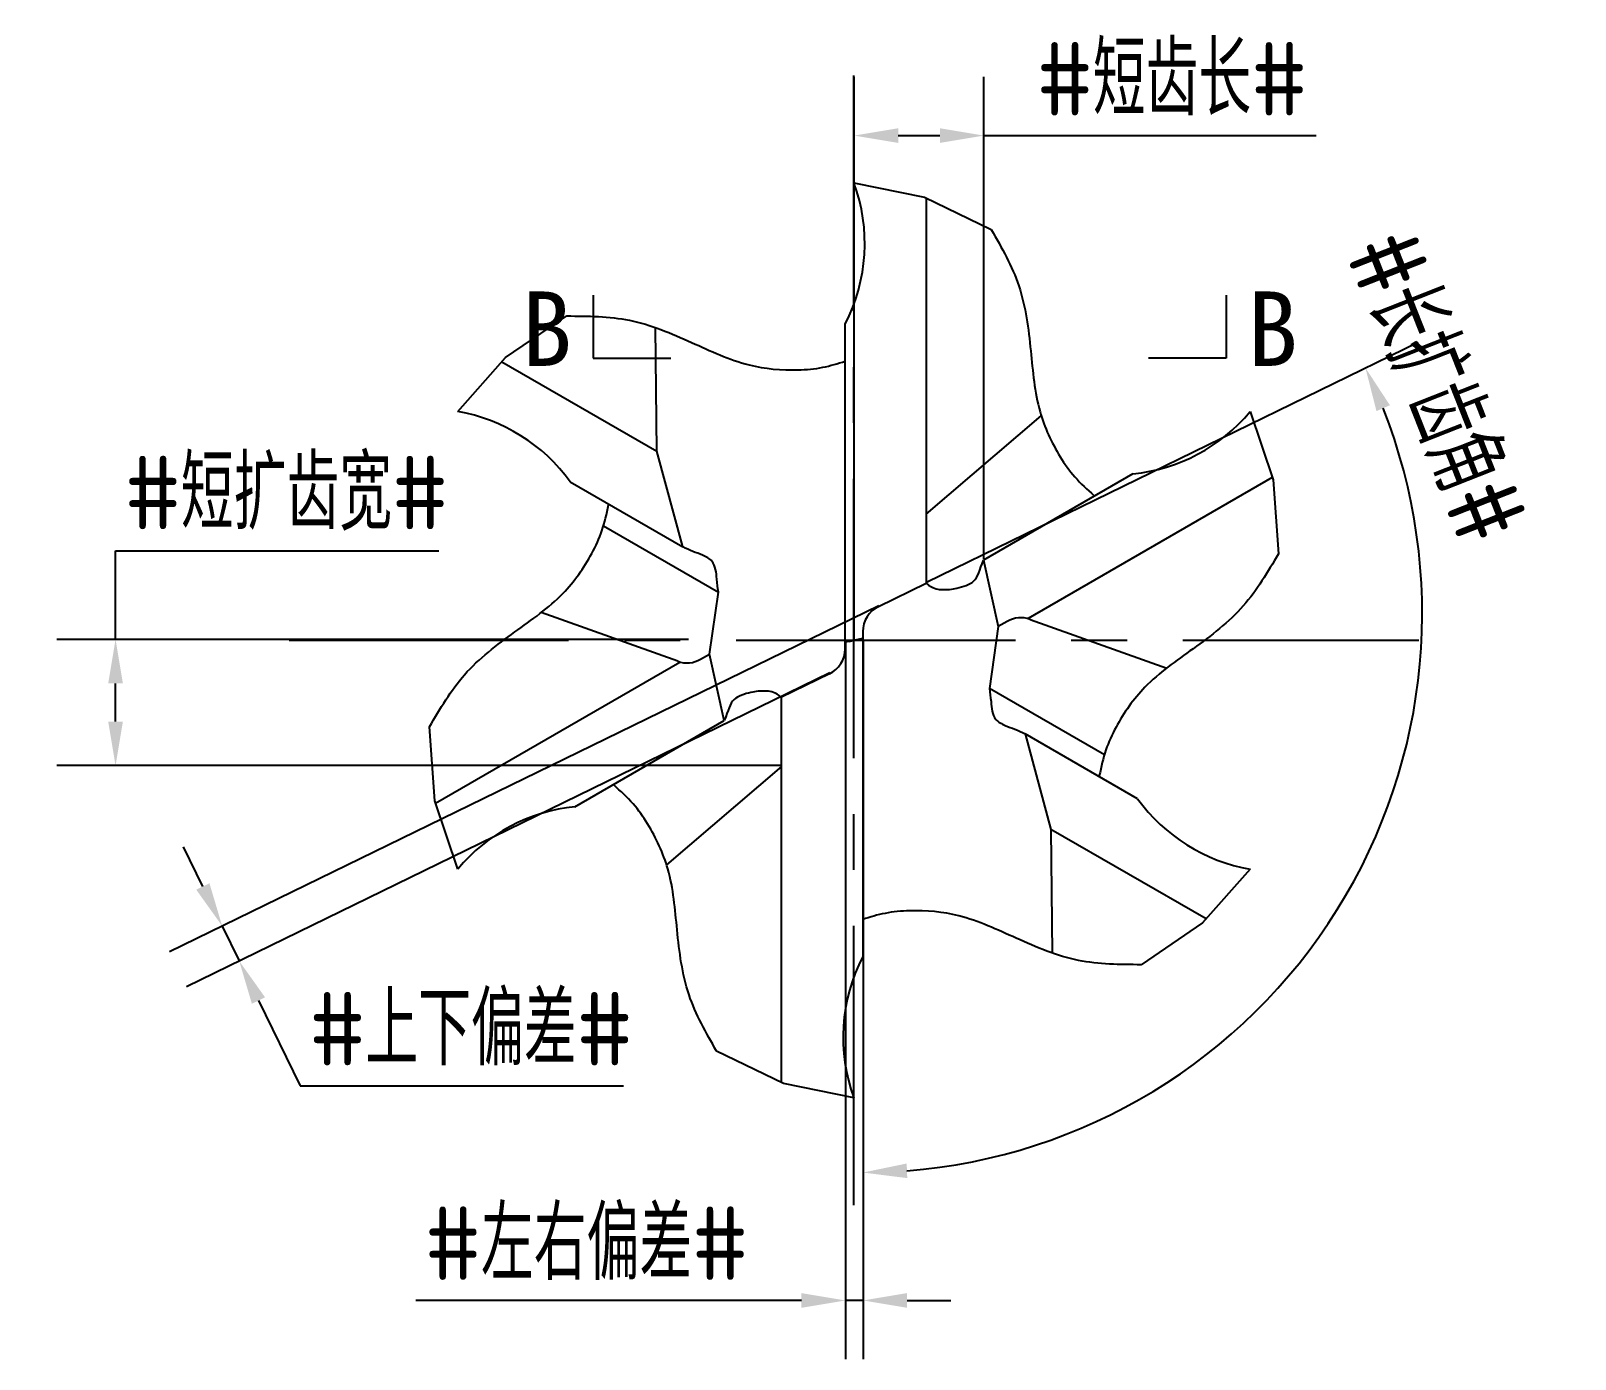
# Model space of a CAD drawing. Header units: millimetres. Extents: x 76.9 to 129.6, y 134.8 to 180.1.
import ezdxf

# ---------------------------------------------------------------- set-up
doc = ezdxf.new("R2010")
doc.units = ezdxf.units.MM
doc.linetypes.add('ACAD_ISO04W100', pattern=[30, 24, -3, 0, -3])
doc.linetypes.add('CENTER', pattern=[50.8, 31.75, -6.35, 6.35, -6.35])
for name, color, linetype in [('中心线', 2, 'ACAD_ISO04W100'), ('标注', 7, 'Continuous'), ('注释', 3, 'Continuous'), ('轮廓', 4, 'Continuous')]:
    doc.layers.add(name, color=color, linetype=linetype)
doc.styles.add('CFST0', font='gbenor.shx', dxfattribs={"bigfont": 'gbcbig.shx'})
doc.styles.get("Standard").update_dxf_attribs({"font": 'gbenor.shx'})
doc.dimstyles.new('TYToolDesignC1-1', dxfattribs={"dimtxt": 2.5, "dimasz": 1.5, "dimexe": 2, "dimexo": 0, "dimtad": 1, "dimtoh": 1, "dimdec": 3, "dimdsep": 46, "dimtxsty": 'CFST0', "dimcen": 2.502, "dimclrd": 3, "dimclre": 3, "dimclrt": 3, "dimazin": 2, "dimtfac": 1, "dimtdec": 3, "dimtmove": 0, "dimatfit": 3, "dimfxl": 1, "dimarcsym": 0})

# ---------------------------------------------------------------- blocks, each defined once
blk = doc.blocks.new('*D6')
at = {"layer": 'Defpoints', "color": 0, "transparency": 16777216}
for p in [(107.47, 161.25), (105.3, 160.19), (105.3, 160.19), (105.3, 159), (117.216, 145.305)]:
    blk.add_point(p, dxfattribs=at)
at = {"layer": '标注', "color": 3, "lineweight": -2, "transparency": 16777216}
for p, q in [((107.47, 161.25), (124.23, 169.437)), ((105.3, 159), (105.3, 139.123))]:
    blk.add_line(p, q, dxfattribs=at)
blk.add_arc((105.3, 160.19), 19.067, 274.5085, 21.526, dxfattribs=at)
at = {"layer": '标注', "color": 3, "transparency": 16777216}
for points in [[(122.809, 167.085), (123.266, 167.287), (122.433, 168.559)], [(106.809, 140.932), (106.789, 141.431), (105.3, 141.123)]]:
    blk.add_solid(points, dxfattribs=at)
at = {"layer": '标注', "color": 3, "transparency": 16777216, "insert": (124.859, 167.905), "char_height": 2.5, "attachment_point": 5, "rotation": 291.526, "style": 'CFST0'}
blk.add_mtext('#长扩齿角#', dxfattribs=at)
blk = doc.blocks.new('*D3')
at = {"layer": 'Defpoints', "color": 0, "transparency": 16777216}
for p in [(99.35, 159.3), (79.812, 155), (102.53, 155)]:
    blk.add_point(p, dxfattribs=at)
at = {"layer": '标注', "color": 3, "lineweight": -2, "transparency": 16777216}
for p, q in [((79.812, 159.3), (79.812, 162.323)), ((79.812, 162.323), (90.841, 162.323)), ((99.35, 159.3), (77.812, 159.3)), ((79.812, 156.5), (79.812, 157.8)), ((102.53, 155), (77.812, 155))]:
    blk.add_line(p, q, dxfattribs=at)
at = {"layer": '标注', "color": 3, "transparency": 16777216}
for points in [[(79.562, 157.8), (80.062, 157.8), (79.812, 159.3)], [(79.562, 156.5), (80.062, 156.5), (79.812, 155)]]:
    blk.add_solid(points, dxfattribs=at)
at = {"layer": '标注', "color": 3, "transparency": 16777216, "insert": (85.639, 164.28), "char_height": 2.5, "attachment_point": 5, "style": 'CFST0'}
blk.add_mtext('#短扩齿宽#', dxfattribs=at)
blk = doc.blocks.new('*D7')
at = {"layer": 'Defpoints', "color": 0, "transparency": 16777216}
for p in [(109.42, 176.48), (109.42, 162.04), (105, 159.3)]:
    blk.add_point(p, dxfattribs=at)
at = {"layer": '标注', "color": 3, "lineweight": -2, "transparency": 16777216}
for p, q in [((105, 159.3), (105, 178.48)), ((109.42, 162.04), (109.42, 178.48)), ((106.5, 176.48), (107.92, 176.48)), ((109.42, 176.48), (120.755, 176.48))]:
    blk.add_line(p, q, dxfattribs=at)
at = {"layer": '标注', "color": 3, "transparency": 16777216}
for points in [[(106.5, 176.73), (106.5, 176.23), (105, 176.48)], [(107.92, 176.73), (107.92, 176.23), (109.42, 176.48)]]:
    blk.add_solid(points, dxfattribs=at)
at = {"layer": '标注', "color": 3, "transparency": 16777216, "insert": (115.837, 178.41), "char_height": 2.5, "attachment_point": 5, "style": 'CFST0'}
blk.add_mtext('#短齿长#', dxfattribs=at)
blk = doc.blocks.new('*D5')
at = {"layer": 'Defpoints', "color": 0, "transparency": 16777216}
for p in [(104.7, 159.27), (105.3, 159.27), (104.7, 136.761)]:
    blk.add_point(p, dxfattribs=at)
at = {"layer": '标注', "color": 3, "lineweight": -2, "transparency": 16777216}
for p, q in [((104.7, 159.27), (104.7, 134.761)), ((105.3, 159.27), (105.3, 134.761)), ((103.2, 136.761), (90.046, 136.761)), ((105.3, 136.761), (104.7, 136.761)), ((106.8, 136.761), (108.3, 136.761))]:
    blk.add_line(p, q, dxfattribs=at)
at = {"layer": '标注', "color": 3, "transparency": 16777216}
for points in [[(103.2, 137.011), (103.2, 136.511), (104.7, 136.761)], [(106.8, 137.011), (106.8, 136.511), (105.3, 136.761)]]:
    blk.add_solid(points, dxfattribs=at)
at = {"layer": '标注', "color": 3, "transparency": 16777216, "insert": (95.873, 138.705), "char_height": 2.5, "attachment_point": 5, "style": 'CFST0'}
blk.add_mtext('#左右偏差#', dxfattribs=at)
blk = doc.blocks.new('*D4')
at = {"layer": 'Defpoints', "color": 0, "transparency": 16777216}
for p in [(105.84, 160.45), (104.17, 158.16), (84.028, 148.336)]:
    blk.add_point(p, dxfattribs=at)
at = {"layer": '标注', "color": 3, "lineweight": -2, "transparency": 16777216}
for p, q in [((105.84, 160.45), (81.649, 148.651)), ((104.17, 158.16), (82.23, 147.459)), ((82.789, 150.876), (82.132, 152.224)), ((83.447, 149.528), (84.028, 148.336)), ((84.686, 146.988), (86.106, 144.076)), ((86.106, 144.076), (97.135, 144.076))]:
    blk.add_line(p, q, dxfattribs=at)
at = {"layer": '标注', "color": 3, "transparency": 16777216}
for points in [[(83.014, 150.986), (82.564, 150.767), (83.447, 149.528)], [(84.91, 147.097), (84.461, 146.878), (84.028, 148.336)]]:
    blk.add_solid(points, dxfattribs=at)
at = {"layer": '标注', "color": 3, "transparency": 16777216, "insert": (91.933, 146.02), "char_height": 2.5, "attachment_point": 5, "style": 'CFST0'}
blk.add_mtext('#上下偏差#', dxfattribs=at)
blk = doc.blocks.new('*U2')
blk.add_open_spline([(-0.979, -0.287), (-0.759, -0.472), (-0.328, -0.527), (0.106, -0.46), (0.77, -0.258), (0.83, 0.159), (0.979, 0.504)], degree=3, knots=[0, 0, 0, 0, 0.1017063, 0.2988761, 0.5568556, 0.8633075, 0.8633075, 0.8633075, 0.8633075])

msp = doc.modelspace()

# ---------------------------------------------------------------- linework, layer by layer
at = {"layer": '中心线', "linetype": 'CENTER', "ltscale": 0.3}
for p, q in [((104.99, 140.0112), (104.99, 178.5288)), ((85.7312, 159.27), (124.2488, 159.27))]:
    msp.add_line(p, q, dxfattribs=at)
at = {"layer": '注释'}
for p, q in [((96.0959, 171.0384), (96.0959, 168.8925)), ((117.686, 171.0384), (117.686, 168.8925)), ((96.0959, 168.8925), (98.7429, 168.8925)), ((117.686, 168.8925), (115.039, 168.8925))]:
    msp.add_line(p, q, dxfattribs=at)
at = {"layer": '轮廓'}
for p, q in [((104.99, 174.87), (107.3934, 174.3834)), ((107.3934, 174.3834), (109.6723, 173.2799)), ((107.4564, 174.347), (107.4564, 164.8115)), ((93.1031, 168.9081), (95.1982, 170.33)), ((98.2729, 165.7171), (98.2289, 169.9318)), ((104.69, 158.9791), (104.69, 170.0537)), ((91.48, 167.07), (93.1031, 168.9081)), ((92.9825, 168.7715), (98.2729, 165.7171)), ((118.5, 167.07), (119.2803, 164.7453)), ((107.4565, 163.5773), (111.3789, 166.9221)), ((99.152, 162.4572), (98.2729, 165.7171)), ((114.5024, 164.9453), (109.4137, 162.0074)), ((119.2532, 164.8259), (110.9263, 160.0183)), ((95.3188, 164.6703), (99.152, 162.4572)), ((119.2803, 164.7453), (119.4641, 162.22)), ((96.4504, 163.1752), (100.3679, 160.9134)), ((109.4137, 162.0074), (109.9117, 159.738)), ((105.8291, 160.4223), (107.4565, 161.216)), ((100.0683, 158.802), (100.3679, 160.9134)), ((98.9814, 158.5551), (94.3251, 160.2146)), ((105.29, 159.5654), (105.29, 148.4862)), ((109.9117, 159.738), (109.6121, 157.6266)), ((110.2163, 159.9139), (109.9117, 159.738)), ((110.9986, 159.9849), (115.6549, 158.3254)), ((105.29, 159.3366), (104.69, 159.2034)), ((104.8312, 159.2347), (105.1488, 159.3053)), ((90.7268, 153.7141), (99.0537, 158.5217)), ((99.7637, 158.6261), (100.0683, 158.802)), ((100.5663, 156.5326), (100.0683, 158.802)), ((104.1565, 158.1252), (102.5236, 157.3288)), ((113.5296, 155.3648), (109.6121, 157.6266)), ((102.5236, 144.193), (102.5236, 157.3288)), ((95.4776, 153.5947), (100.5663, 156.5326)), ((90.6997, 153.7947), (90.5159, 156.32)), ((110.828, 156.0828), (111.7071, 152.8229)), ((114.6612, 153.8697), (110.828, 156.0828)), ((102.5235, 154.9627), (98.6011, 151.6179)), ((91.48, 151.47), (90.6997, 153.7947)), ((116.9975, 149.7685), (111.7071, 152.8229)), ((111.7071, 152.8229), (111.7511, 148.6082)), ((118.5, 151.47), (116.8769, 149.6319)), ((116.8769, 149.6319), (114.7818, 148.21)), ((102.5866, 144.1566), (100.3077, 145.2601)), ((104.99, 143.67), (102.5866, 144.1566))]:
    msp.add_line(p, q, dxfattribs=at)
at = {"layer": '轮廓', "linetype": 'Continuous'}
msp.add_line((107.4565, 174.347), (107.4565, 161.216), dxfattribs=at)
at = {"layer": '轮廓'}
for centre, radius, start, end in [((99.3796, 172.8019), 5.9795, 332.63811, 20.23441), ((90.4658, 161.1772), 5.9795, 35.74527, 80.23441), ((113.9038, 170.8948), 5.9795, 275.74527, 320.23441), ((110.6843, 159.1032), 0.936, 70.38359, 120), ((99.2957, 159.4368), 0.936, 250.38359, 300), ((103.74, 158.9791), 0.95, 296, 0), ((119.5142, 157.3628), 5.9795, 215.74527, 260.23441), ((96.0762, 147.6452), 5.9795, 95.74527, 140.23441), ((110.6004, 145.7381), 5.9795, 152.63811, 200.23441)]:
    msp.add_arc(centre, radius, start, end, dxfattribs=at)
at = {"layer": '轮廓', "linetype": 'Continuous'}
msp.add_arc((106.24, 159.5658), 0.95, 115.62465, 180.02178, dxfattribs=at)
at = {"layer": '轮廓'}
for points in [[(109.6723, 173.2799), (110.6132, 171.3536), (111.0194, 169.1413), (111.336, 167.0652), (112.0247, 165.5292), (112.5212, 164.8448), (113.17, 164.2091)], [(90.5159, 156.32), (91.7137, 158.098), (93.4265, 159.556), (95.0662, 160.8682), (96.0521, 162.2327), (96.3964, 163.0048), (96.6226, 163.8846)], [(100.3679, 160.9134), (100.3158, 161.3602), (100.1479, 161.9652), (99.8319, 162.1729), (99.4996, 162.2999), (99.152, 162.4572)], [(119.4641, 162.22), (118.2663, 160.442), (116.5535, 158.984), (114.9138, 157.6718), (113.9279, 156.3073), (113.5836, 155.5352), (113.3574, 154.6554)], [(109.6121, 157.6266), (109.6642, 157.1798), (109.8321, 156.5748), (110.1481, 156.3671), (110.4804, 156.2401), (110.828, 156.0828)], [(100.3077, 145.2601), (99.3668, 147.1864), (98.9606, 149.3987), (98.644, 151.4748), (97.9553, 153.0108), (97.4588, 153.6952), (96.81, 154.3309)]]:
    msp.add_spline(points, degree=3, dxfattribs=at)
for points, knots in [([(95.1982, 170.33), (95.92, 170.3258), (97.3991, 170.3173), (99.4194, 169.4615), (101.2451, 168.5908), (102.8086, 168.4499), (103.9154, 168.5486), (104.4382, 168.7075), (104.69, 168.7877)], [0, 0, 0, 0, 2.1438382, 4.3931395, 6.4932602, 8.1766088, 9.0220719, 9.8126249, 9.8126249, 9.8126249, 9.8126249]), ([(107.4565, 161.216), (107.6761, 161.0313), (108.1075, 160.9767), (108.5412, 161.0438), (109.205, 161.2451), (109.2647, 161.6626), (109.4137, 162.0074)], [0, 0, 0, 0, 0.10170626, 0.29887608, 0.55685564, 0.8633075, 0.8633075, 0.8633075, 0.8633075]), ([(114.7818, 148.21), (114.06, 148.2142), (112.5809, 148.2227), (110.5606, 149.0785), (108.7349, 149.9492), (107.1714, 150.0901), (106.0646, 149.9914), (105.5418, 149.8325), (105.29, 149.7523)], [0, 0, 0, 0, 2.1438382, 4.3931395, 6.4932602, 8.1766088, 9.0220719, 9.8126249, 9.8126249, 9.8126249, 9.8126249])]:
    msp.add_open_spline(points, degree=3, knots=knots, dxfattribs=at)

# ---------------------------------------------------------------- block references
at = {"layer": '轮廓', "rotation": 180}
msp.add_blockref('*U2', (101.5449, 157.0365), dxfattribs=at)

# ---------------------------------------------------------------- texts
at = {"layer": '注释', "char_height": 2.53935, "width": 21.860635}
for insert, attachment_point in [((93.6512, 171.1655), 1), ((120.1307, 171.1655), 3)]:
    msp.add_mtext('{\\f宋体|b0|i0|c134|p2;B}', dxfattribs=dict(at, insert=insert, attachment_point=attachment_point))

# ---------------------------------------------------------------- dimensions: what is measured, and where the dimension line sits
at = {"layer": '标注'}
for base, p1, p2, text, picture, middle in [((109.42, 176.4796), (105, 159.3), (109.42, 162.04), '#短齿长#', '*D7', (115.8373, 176.4796)), ((104.7, 136.7612), (105.3, 159.27), (104.7, 159.27), '#左右偏差#', '*D5', (95.8728, 136.7612))]:
    dim = msp.add_linear_dim(base=base, p1=p1, p2=p2, text=text, dimstyle='TYToolDesignC1-1', dxfattribs=at)
    dim.commit()
    dim.dimension.update_dxf_attribs({"geometry": picture, "text_midpoint": middle, "dimtype": 160})
dim = msp.add_angular_dim_2l(base=(117.2161, 145.3047), line1=((105.3, 160.19), (107.47, 161.25)), line2=((105.3, 160.19), (105.3, 159)), text='#长扩齿角#', dimstyle='TYToolDesignC1-1', dxfattribs=at)
dim.commit()
dim.dimension.update_dxf_attribs({"geometry": '*D6', "text_midpoint": (123.0375, 167.1863), "dimtype": 162})
for base, p1, p2, angle, text, picture, middle in [((79.8115, 155), (99.35, 159.3), (102.53, 155), 90, '#短扩齿宽#', '*D3', (85.6387, 162.3226)), ((84.028, 148.3361), (105.84, 160.45), (104.17, 158.16), 296, '#上下偏差#', '*D4', (91.9331, 144.0757))]:
    dim = msp.add_linear_dim(base=base, p1=p1, p2=p2, angle=angle, text=text, dimstyle='TYToolDesignC1-1', dxfattribs=at)
    dim.commit()
    dim.dimension.update_dxf_attribs({"geometry": picture, "text_midpoint": middle, "dimtype": 160})

doc.saveas('drawing.dxf')
